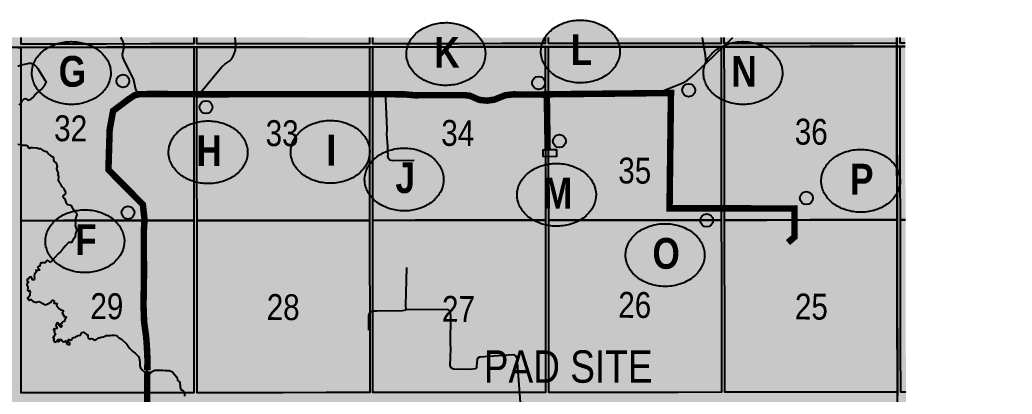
# Model space of a CAD drawing. Extents: x 570482 to 581403, y 6264409 to 6273171.
# Drawn here: x 570864.8 to 571171.5, y 6270994.4 to 6271110 of the extents above; entities that cross this region are included whole.
import ezdxf
from ezdxf.enums import TextEntityAlignment as Align

# ---------------------------------------------------------------- set-up
doc = ezdxf.new("R2010")
doc.units = 0
doc.header["$LTSCALE"] = 5
doc.linetypes.add('DASHED2', pattern=[9.525, 6.35, -3.175])
for name, color, linetype in [('31', 20, 'Continuous'), ('CG-NOTES', 7, 'Continuous'), ('L-MON', 1, 'Continuous'), ('P-PROPOSED', 10, 'Continuous'), ('P-TEMP_WORKSPACE', 46, 'Continuous'), ('RoadSeg', 57, 'DASHED2'), ('T-WATER', 160, 'Continuous'), ('Townships', 57, 'Continuous')]:
    doc.layers.add(name, color=color, linetype=linetype)
doc.layers.add('ROUTE-MAP-BACKGROUND-H', color=7, linetype='Continuous', true_color=0xf0ebff)
doc.layers.add('Sections', color=7, linetype='Continuous', true_color=0x13f661)
doc.styles.add('120', font='ARIALN.TTF', dxfattribs={"height": 13})
doc.styles.add('80', font='ARIALN.TTF', dxfattribs={"height": 10})
doc.styles.add('BOLD', font='ARIALNB.TTF')

# ---------------------------------------------------------------- blocks, each defined once
blk = doc.blocks.new('Route_Letters')
h = blk.add_hatch(color=255)
h.dxf.hatch_style = 1
edge = h.paths.add_edge_path()
edge.add_ellipse((-0.12, 0.46), major_axis=(-11.97, 0), ratio=0.789318, start_angle=0, end_angle=360)
at = {"color": 5}
blk.add_open_spline([(-12.34, 0.46), (-12.34, -0.25), (-12.24, -0.97), (-11.72, -2.79), (-11.14, -3.88), (-9.56, -5.81), (-8.54, -6.66), (-6.22, -8.02), (-4.9, -8.54), (-2.12, -9.17), (-0.66, -9.3), (2.22, -9.13), (3.64, -8.84), (6.27, -7.89), (7.48, -7.22), (9.54, -5.6), (10.38, -4.64), (11.6, -2.54), (11.97, -1.4), (12.18, 0.91), (12.02, 2.08), (11.2, 4.3), (10.54, 5.35), (8.8, 7.2), (7.72, 7.99), (5.29, 9.24), (3.93, 9.68), (1.11, 10.18), (-0.35, 10.23), (-3.22, 9.91), (-4.61, 9.55), (-7.16, 8.47), (-8.32, 7.75), (-10.24, 6.02), (-11, 5.02), (-12.05, 2.86), (-12.32, 1.7), (-12.34, 0.52), (-12.34, 0.49), (-12.34, 0.46)], degree=3, knots=[0, 0, 0, 0, 0.219529, 0.219529, 0.575727, 0.575727, 0.931924, 0.931924, 1.288121, 1.288121, 1.644318, 1.644318, 2.000515, 2.000515, 2.356712, 2.356712, 2.712909, 2.712909, 3.069107, 3.069107, 3.425304, 3.425304, 3.781501, 3.781501, 4.137698, 4.137698, 4.493895, 4.493895, 4.850092, 4.850092, 5.20629, 5.20629, 5.562487, 5.562487, 5.918684, 5.918684, 6.274881, 6.274881, 6.283185, 6.283185, 6.283185, 6.283185], dxfattribs=at)
at = {"color": 14, "style": 'BOLD'}
blk.add_attdef('A', text='', height=9.5, dxfattribs=at).set_placement((0.22, 0.98), align=Align.MIDDLE)
blk = doc.blocks.new('AA')
at = {"const_width": 4}
blk.add_lwpolyline([(-1, 0, 1), (1, 0, 1)], format="xyb", close=True, dxfattribs=at)
blk.add_circle((0, 0), 2)
blk = doc.blocks.new('WPFA')
blk.add_hatch(color=255).paths.add_polyline_path([(1.051, 1.051), (-1.051, 1.051), (-1.051, -1.051), (1.051, -1.051)])
blk = doc.blocks.new('WPFAA')
blk.add_blockref('WPFA', (0, 0))
blk = doc.blocks.new('WPFB')
at = {"color": 1}
blk.add_solid([(-0.851, 0.851), (0.851, 0.851), (-0.851, -0.851), (0.851, -0.851)], dxfattribs=at)
blk = doc.blocks.new('WPFBB')
blk.add_blockref('WPFB', (0, 0))
blk = doc.blocks.new('WPFCC')
for name in ['WPFAA', 'WPFBB']:
    blk.add_blockref(name, (0, 0))
blk = doc.blocks.new('fdhub')
blk.add_blockref('WPFCC', (0, 0))
blk = doc.blocks.new('*U100')
h = blk.add_hatch(color=255)
edge = h.paths.add_edge_path()
edge.add_line((-31.5, -20), (31.5, -20))
edge.add_arc((31.5, -14), 6, 270, 360)
edge.add_line((37.5, -14), (37.5, 12.5))
edge.add_arc((31.5, 12.5), 6, 0, 90)
edge.add_line((31.5, 18.5), (-31.5, 18.5))
edge.add_arc((-31.5, 12.5), 6, 90, 180)
edge.add_line((-37.5, 12.5), (-37.5, -14))
edge.add_arc((-31.5, -14), 6, 180, 270)
at = {"color": 14, "flags": 128}
blk.add_lwpolyline([(-31.5, -20, 3, 3, 0), (31.5, -20, 3, 3, 0.414214), (37.5, -14, 3, 3, 0), (37.5, 12.5, 3, 0, 0.414214), (31.5, 18.5, 0, 0, 0), (-31.5, 18.5, 0, 0, 0.414214), (-37.5, 12.5, 0, 0, 0), (-37.5, -14, 0, 3, 0.414214)], format="xyseb", close=True, dxfattribs=at)
at = {"color": 14, "style": '80'}
blk.add_attdef('ENTER_TEXT_001', (-26.85, -4.92), '', height=10, dxfattribs=at)

msp = doc.modelspace()

# ---------------------------------------------------------------- hatches: boundary and pattern name
at = {"layer": 'ROUTE-MAP-BACKGROUND-H'}
h = msp.add_hatch(color=256, dxfattribs=at)
h.dxf.hatch_style = 1
h.paths.add_polyline_path([(571171.112, 6270453.937), (571171.532, 6270781.165), (571139.113, 6270781.063), (571139.013, 6270832.812), (571138.478, 6271104.55), (570482.402, 6271104.607), (570481.546, 6270777.122), (570519.672, 6270776.969), (570518.91, 6270453.936), (570899.088, 6270453.629), (571061.346, 6270453.809)])

# ---------------------------------------------------------------- linework, layer by layer
at = {"flags": 128}
for points in [[(570984.376, 6271085.407, 0, 2.997, 0), (570997.701, 6271099.147, 0, 0, 0)], [(570975.5, 6271086.209, 0, 2.997, 0), (570967.427, 6271076.106, 0, 0, 0)], [(570978.068, 6271086.165, 0, 2.997, 0), (570980.907, 6271070.012, 0, 0, 0)]]:
    msp.add_lwpolyline(points, format="xyseb", dxfattribs=at)
at = {"layer": '31', "color": 7, "linetype": 'Continuous'}
msp.add_line((571135.937, 6271075.009), (571135.885, 6271101.772), dxfattribs=at)
at = {"layer": 'CG-NOTES', "color": 14, "flags": 128}
msp.add_lwpolyline([(571090.376, 6271030.317, 0, 4.996, 0), (571068.282, 6271009.871, 0, 0, 0)], format="xyseb", dxfattribs=at)
at = {"layer": 'P-PROPOSED', "color": 90, "const_width": 1.998, "flags": 128}
for points in [[(570904.238, 6271001.834), (570904.289, 6271005.061), (570904.118, 6271008.857), (570903.901, 6271011.955), (570903.246, 6271016.724), (570903.064, 6271021.952), (570903.209, 6271031), (570903.164, 6271044.778), (570903.388, 6271048.301), (570902.855, 6271053.002), (570892.223, 6271063.704), (570892.599, 6271076.105), (570893.652, 6271081.892), (570898.572, 6271085.585), (570900.266, 6271086.713), (570901.788, 6271087.065)], [(570920.25, 6271087.03), (570905.609, 6271087.132), (570901.515, 6271087.032)], [(570920.25, 6271087.03), (570977.653, 6271087.072), (570983.809, 6271087.006), (570986.865, 6271086.724), (571002.207, 6271086.777), (571003.901, 6271086.583), (571006.842, 6271085.305), (571009.268, 6271085.066), (571011.435, 6271085.364), (571014.918, 6271086.739), (571017.319, 6271087), (571027.74, 6271086.923), (571027.74, 6271086.923)], [(571027.961, 6271070.114), (571027.706, 6271087.017), (571066.083, 6271087.427), (571065.643, 6271051.822), (571104.268, 6271051.774), (571104.262, 6271042.956), (571102.219, 6271041.242)], [(570905.253, 6270930.473), (570904.966, 6270945.751), (570904.053, 6270975.848), (570904.232, 6271001.468)]]:
    msp.add_lwpolyline(points, dxfattribs=at)
at = {"layer": 'P-TEMP_WORKSPACE', "flags": 128}
msp.add_lwpolyline([(571026.47, 6271067.85), (571030.844, 6271067.898), (571030.793, 6271069.857), (571027.037, 6271069.895), (571027.037, 6271069.795), (571026.475, 6271069.799)], close=True, dxfattribs=at)
at = {"layer": 'RoadSeg'}
for p, q in [((571076.94, 6271096.656), (571085.254, 6271104.555)), ((571062.052, 6271087.545), (571062.52, 6271087.704)), ((570904.232, 6271001.468), (570904.238, 6271001.834))]:
    msp.add_line(p, q, dxfattribs=at)
for points in [[(570901.515, 6271087.032), (570900.674, 6271088.543), (570899.994, 6271091.815), (570897.283, 6271097.016), (570896.707, 6271098.456), (570896.59, 6271099.457), (570896.986, 6271101.314), (570897, 6271102.212), (570896.816, 6271103.18), (570896.397, 6271104.052), (570896.036, 6271104.571)], [(570920.25, 6271087.03), (570927.172, 6271095.371), (570928.22, 6271096.352), (570929.7, 6271097.36), (570930.343, 6271098.015), (570931.027, 6271099.202), (570931.451, 6271100.693), (570931.575, 6271102.188), (570931.348, 6271104.568)], [(571076.94, 6271096.656), (571076.747, 6271099.122), (571075.956, 6271103.726), (571075.841, 6271104.556)], [(571062.52, 6271087.704), (571069.788, 6271090.615), (571071.198, 6271091.391), (571072.479, 6271092.402), (571076.94, 6271096.656)], [(570920.25, 6271087.03), (570977.653, 6271087.072), (570983.809, 6271087.006), (570986.865, 6271086.724), (571002.207, 6271086.777), (571003.901, 6271086.583), (571006.842, 6271085.305), (571009.268, 6271085.066), (571011.435, 6271085.364), (571014.918, 6271086.739), (571017.319, 6271087), (571056.685, 6271086.999), (571027.74, 6271086.923), (571062.052, 6271087.545)], [(570986.709, 6271066.628), (570980.084, 6271066.501), (570979.189, 6271066.682), (570978.699, 6271067.289), (570978.582, 6271068.256), (570978.752, 6271068.519), (570978.561, 6271068.988), (570978.559, 6271070.985), (570978.252, 6271074.65), (570978.345, 6271076.279), (570977.996, 6271085.635), (570977.916, 6271086.835), (570977.653, 6271087.072)], [(570984.236, 6271020.446), (570984.158, 6271021.812), (570984.446, 6271033.554)], [(570972.687, 6271014.177), (570972.726, 6271018.668), (570973.006, 6271019.496), (570973.412, 6271019.922), (570973.981, 6271020.112), (570975.147, 6271020.193), (570983.135, 6271020.298), (570984.236, 6271020.446)], [(571019.772, 6270989.161), (571018.536, 6271005.42), (571018.282, 6271006.189), (571017.854, 6271006.462), (571017.256, 6271006.538), (571006.896, 6271005.873), (571006.358, 6271005.549), (571006.187, 6271005.252), (571006.016, 6271002.926), (571005.945, 6271002.594), (571005.539, 6271002.201), (571004.072, 6271002.025), (570998.883, 6271002.142), (570998.288, 6271002.418), (570997.868, 6271003.223), (570998.088, 6271008.577), (570997.977, 6271009.943), (570998.017, 6271018.661), (570997.806, 6271020.029), (570997.115, 6271020.539), (570984.236, 6271020.446)]]:
    msp.add_lwpolyline(points, dxfattribs=at)
at = {"layer": 'Sections', "color": 8}
for points in [[(570918.574, 6271104.569), (570918.575, 6271102.579), (570905.161, 6271102.568), (570891.747, 6271102.556), (570878.333, 6271102.544), (570865.254, 6271102.532), (570865.254, 6271104.574)], [(570972.898, 6271104.565), (570972.899, 6271102.628), (570959.485, 6271102.616), (570946.072, 6271102.604), (570932.658, 6271102.592), (570919.578, 6271102.58), (570919.578, 6271104.569)], [(571027.224, 6271104.56), (571027.227, 6271102.674), (571013.812, 6271102.662), (571000.397, 6271102.651), (570986.983, 6271102.64), (570973.903, 6271102.628), (570973.901, 6271104.565)], [(571081.552, 6271104.555), (571081.555, 6271102.72), (571068.14, 6271102.708), (571054.725, 6271102.697), (571041.31, 6271102.686), (571028.23, 6271102.675), (571028.228, 6271104.56)], [(571135.879, 6271104.551), (571135.883, 6271102.775), (571122.468, 6271102.762), (571109.053, 6271102.748), (571095.638, 6271102.734), (571082.558, 6271102.721), (571082.555, 6271104.555)], [(571138.481, 6271102.784), (571136.887, 6271102.779), (571136.883, 6271104.55)], [(571138.588, 6271048.254), (571136.994, 6271048.249), (571136.968, 6271061.631), (571136.941, 6271075.012), (571136.915, 6271088.394), (571136.889, 6271101.775), (571138.483, 6271101.78)], [(571138.693, 6270995.063), (571137.099, 6270995.058), (571137.074, 6271008.105), (571137.047, 6271021.486), (571137.021, 6271034.868), (571136.994, 6271048.249), (571138.588, 6271048.254)]]:
    msp.add_lwpolyline(points, dxfattribs=at)
for points in [[(570878.34, 6271048.011), (570865.256, 6271048), (570865.255, 6271061.382), (570865.255, 6271074.764), (570865.255, 6271088.146), (570865.254, 6271101.528), (570878.333, 6271101.54), (570891.747, 6271101.552), (570905.161, 6271101.564), (570918.575, 6271101.576), (570918.581, 6271088.193), (570918.586, 6271074.811), (570918.592, 6271061.429), (570918.597, 6271048.047), (570905.178, 6271048.035), (570891.759, 6271048.023)], [(570932.685, 6271048.06), (570919.601, 6271048.048), (570919.595, 6271061.43), (570919.59, 6271074.812), (570919.584, 6271088.194), (570919.579, 6271101.577), (570932.658, 6271101.588), (570946.072, 6271101.6), (570959.486, 6271101.612), (570972.9, 6271101.624), (570972.911, 6271088.242), (570972.921, 6271074.86), (570972.932, 6271061.478), (570972.943, 6271048.096), (570959.524, 6271048.084), (570946.104, 6271048.072)], [(570987.031, 6271048.108), (570973.946, 6271048.097), (570973.936, 6271061.479), (570973.925, 6271074.861), (570973.914, 6271088.243), (570973.904, 6271101.625), (570986.984, 6271101.636), (571000.398, 6271101.647), (571013.813, 6271101.659), (571027.228, 6271101.67), (571027.244, 6271088.288), (571027.26, 6271074.906), (571027.275, 6271061.524), (571027.291, 6271048.142), (571013.871, 6271048.131), (571000.451, 6271048.119)], [(571041.38, 6271048.154), (571028.295, 6271048.143), (571028.279, 6271061.525), (571028.263, 6271074.907), (571028.247, 6271088.289), (571028.231, 6271101.671), (571041.312, 6271101.682), (571054.726, 6271101.693), (571068.141, 6271101.705), (571081.556, 6271101.716), (571081.577, 6271088.334), (571081.598, 6271074.952), (571081.619, 6271061.57), (571081.641, 6271048.189), (571068.221, 6271048.177), (571054.801, 6271048.166)], [(571095.73, 6271048.203), (571082.644, 6271048.19), (571082.623, 6271061.571), (571082.602, 6271074.953), (571082.581, 6271088.335), (571082.56, 6271101.717), (571095.64, 6271101.731), (571109.055, 6271101.744), (571122.47, 6271101.758), (571135.885, 6271101.772), (571135.911, 6271088.39), (571135.937, 6271075.009), (571135.964, 6271061.627), (571135.99, 6271048.246), (571122.57, 6271048.232), (571109.15, 6271048.217)], [(570878.348, 6270994.821), (570865.258, 6270994.809), (570865.258, 6271007.856), (570865.257, 6271021.237), (570865.256, 6271034.618), (570865.256, 6271048), (570878.34, 6271048.011), (570891.759, 6271048.023), (570905.178, 6271048.035), (570918.597, 6271048.047), (570918.603, 6271034.666), (570918.609, 6271021.284), (570918.615, 6271007.903), (570918.62, 6270994.856), (570905.196, 6270994.844), (570891.772, 6270994.832)], [(570932.713, 6270994.868), (570919.624, 6270994.857), (570919.618, 6271007.904), (570919.612, 6271021.285), (570919.607, 6271034.667), (570919.601, 6271048.048), (570932.685, 6271048.06), (570946.104, 6271048.072), (570959.524, 6271048.084), (570972.943, 6271048.096), (570972.954, 6271034.714), (570972.965, 6271021.333), (570972.975, 6271007.951), (570972.986, 6270994.904), (570959.562, 6270994.892), (570946.138, 6270994.88)], [(570987.08, 6270994.916), (570973.99, 6270994.905), (570973.979, 6271007.952), (570973.968, 6271021.333), (570973.957, 6271034.715), (570973.946, 6271048.097), (570987.031, 6271048.108), (571000.451, 6271048.119), (571013.871, 6271048.131), (571027.291, 6271048.142), (571027.308, 6271034.761), (571027.324, 6271021.379), (571027.34, 6271007.997), (571027.355, 6270994.95), (571013.93, 6270994.939), (571000.505, 6270994.927)], [(571041.45, 6270994.962), (571028.359, 6270994.951), (571028.343, 6271007.998), (571028.327, 6271021.38), (571028.311, 6271034.761), (571028.295, 6271048.143), (571041.38, 6271048.154), (571054.801, 6271048.166), (571068.221, 6271048.177), (571081.641, 6271048.189), (571081.662, 6271034.807), (571081.683, 6271021.425), (571081.705, 6271008.043), (571081.725, 6270994.996), (571068.3, 6270994.985), (571054.875, 6270994.974)], [(571095.82, 6270995.012), (571082.729, 6270994.997), (571082.708, 6271008.044), (571082.687, 6271021.426), (571082.666, 6271034.808), (571082.644, 6271048.19), (571095.73, 6271048.203), (571109.15, 6271048.217), (571122.57, 6271048.232), (571135.99, 6271048.246), (571136.017, 6271034.864), (571136.043, 6271021.483), (571136.07, 6271008.102), (571136.096, 6270995.055), (571122.67, 6270995.04), (571109.245, 6270995.026)]]:
    msp.add_lwpolyline(points, close=True, dxfattribs=at)
at = {"layer": 'T-WATER', "linetype": 'Continuous'}
for points in [[(570864.257, 6271095.734), (570865.261, 6271096.085), (570865.506, 6271096.171), (570867.774, 6271096.6), (570868.373, 6271096.623), (570869.328, 6271096.109), (570870.115, 6271095.432), (570870.441, 6271094.994), (570870.505, 6271094.827), (570872.932, 6271090.765), (570872.965, 6271090.698), (570872.66, 6271090.337), (570872.585, 6271089.84), (570871.973, 6271089.018), (570871.602, 6271088.692), (570870.087, 6271087.486), (570869.782, 6271087.125), (570869.679, 6271086.927), (570869.036, 6271086.206), (570867.924, 6271085.293), (570867.456, 6271085.134), (570867.062, 6271085.44), (570866.599, 6271085.58), (570866.065, 6271085.489), (570865.66, 6271085.13), (570865.388, 6271084.735), (570865.261, 6271084.451), (570865.181, 6271084.273), (570864.506, 6271083.619)], [(570864.257, 6271071.612), (570865.241, 6271071.538), (570865.261, 6271071.532), (570865.804, 6271071.363), (570866.801, 6271071.347), (570867.195, 6271071.075), (570867.421, 6271070.606), (570867.783, 6271070.4), (570868.251, 6271070.559), (570868.783, 6271070.584), (570870.045, 6271070.497), (570870.607, 6271070.288), (570871.138, 6271070.247), (570872.027, 6271069.7), (570872.952, 6271069.32), (570873.38, 6271069.047), (570873.672, 6271068.643), (570873.999, 6271068.306), (570874.394, 6271068.033), (570874.856, 6271067.86), (570875.217, 6271067.521), (570875.239, 6271066.856), (570875.397, 6271066.355), (570876.085, 6271065.712), (570876.277, 6271065.244), (570876.335, 6271064.711), (570876.125, 6271064.082), (570876.25, 6271063.565), (570876.542, 6271063.111), (570876.734, 6271062.643), (570876.593, 6271062.18), (570876.784, 6271061.678), (570876.732, 6271060.515), (570876.923, 6271059.98)], [(570876.923, 6271059.98), (570877.25, 6271059.642), (570877.51, 6271059.239), (570877.601, 6271058.739), (570878.355, 6271058.029), (570878.581, 6271057.626), (570878.998, 6271056.689), (570878.857, 6271056.225), (570878.453, 6271055.899), (570878.148, 6271055.505), (570878.307, 6271055.071), (570878.735, 6271054.831), (570878.894, 6271054.363), (570879.017, 6271053.729), (570879.569, 6271052.956), (570880.63, 6271052.773), (570880.922, 6271052.303), (570881.114, 6271051.834), (570881.632, 6271050.995), (570882.32, 6271050.352), (570882.412, 6271049.852), (570882.237, 6271049.323), (570882.162, 6271048.792), (570881.921, 6271048.297), (570881.917, 6271048.015), (570881.913, 6271047.765), (570882.003, 6271047.165), (570881.925, 6271046.502), (570882.435, 6271045.097), (570882.227, 6271044.602), (570882.086, 6271044.106), (570881.968, 6271042.944), (570881.29, 6271042.157), (570880.844, 6271041.267), (570879.88, 6271041.282), (570878.998, 6271040.199), (570878.322, 6271039.512), (570877.744, 6271038.723), (570877.406, 6271038.396), (570876.666, 6271037.81), (570875.717, 6271036.694), (570875.379, 6271036.367), (570875.14, 6271035.972), (570874.53, 6271035.251), (570874.096, 6271035.158), (570873.77, 6271035.529), (570873.273, 6271035.67), (570872.631, 6271034.982), (570871.966, 6271034.993), (570871.334, 6271035.003), (570871.095, 6271034.575), (570871.052, 6271033.977), (570870.518, 6271033.852), (570870.379, 6271033.489), (570870.706, 6271033.151), (570870.898, 6271032.683), (570870.365, 6271032.592), (570869.801, 6271032.667), (570869.767, 6271032.634), (570869.993, 6271032.199), (570869.35, 6271031.511), (570869.307, 6271030.88), (570869.363, 6271030.247), (570869.221, 6271029.718), (570868.757, 6271029.758), (570868.599, 6271030.293), (570868.272, 6271030.664), (570867.837, 6271030.471), (570867.531, 6271030.044), (570867.063, 6271029.852), (570867.087, 6271029.286), (570867.481, 6271029.014), (570867.143, 6271028.654), (570867.035, 6271028.157), (570867.295, 6271027.754), (570867.285, 6271027.122), (570867.209, 6271026.558), (570867.503, 6271026.221), (570867.905, 6271026.447), (570868.064, 6271026.013), (570867.922, 6271025.45), (570867.88, 6271024.852), (570867.575, 6271024.491), (570867.204, 6271024.165), (570867.429, 6271023.696), (570867.789, 6271023.358), (570868.192, 6271023.617), (570868.981, 6271023.072), (570869.94, 6271022.725), (570870.343, 6271022.984), (570870.843, 6271023.076)], [(570870.843, 6271023.076), (570871.238, 6271022.803), (570872.128, 6271022.357), (570872.523, 6271022.085), (570873.054, 6271022.043), (570873.491, 6271022.335), (570874.396, 6271022.786), (570874.635, 6271023.181), (570875.005, 6271023.474), (570875.072, 6271023.473), (570875.432, 6271023.168), (570875.458, 6271022.669), (570875.355, 6271022.505), (570876.384, 6271022.388), (570876.178, 6271021.993), (570876.272, 6271021.626), (570876.598, 6271021.255), (570876.603, 6271021.247), (570876.858, 6271020.852), (570877.286, 6271020.612), (570878.211, 6271020.231), (570878.272, 6271019.898), (570877.901, 6271019.572), (570878.611, 6271018.264), (570879.143, 6271018.255), (570879.069, 6271017.758), (570878.697, 6271017.398), (570878.556, 6271016.901), (570878.088, 6271016.743), (570877.849, 6271016.314), (570877.445, 6271016.022), (570877.473, 6271015.689), (570877.902, 6271015.482), (570877.597, 6271015.155), (570877.169, 6271015.394), (570876.909, 6271015.764), (570876.884, 6271016.297), (570876.819, 6271016.397), (570876.387, 6271016.404), (570876.114, 6271015.976), (570875.941, 6271015.514), (570876.268, 6271015.176), (570876.26, 6271014.711), (570875.66, 6271014.621), (570875.258, 6271014.428), (570875.652, 6271014.122), (570875.447, 6271013.76), (570875.575, 6271013.425), (570875.868, 6271013.055), (570875.356, 6271012.265), (570875.086, 6271011.97), (570875.413, 6271011.633), (570875.272, 6271011.169), (570875.497, 6271010.7), (570875.926, 6271010.494), (570876.363, 6271010.753), (570876.437, 6271011.251), (570876.77, 6271011.278), (570876.759, 6271010.614), (570877.061, 6271010.775), (570877.136, 6271011.273), (570877.635, 6271011.298), (570878.255, 6271010.59), (570878.756, 6271010.715), (570878.991, 6271010.877), (570879.375, 6271009.94), (570879.837, 6271009.733), (570880.303, 6271009.792), (570880.245, 6271010.292), (570879.884, 6271010.597), (570879.691, 6271010.999), (570880.061, 6271011.292), (570880.49, 6271011.086), (570880.859, 6271011.246), (570880.966, 6271011.743), (570881.435, 6271011.935), (570882.002, 6271012.026), (570882.439, 6271012.384), (570882.908, 6271012.576), (570883.541, 6271012.633), (570883.747, 6271013.061), (570884.052, 6271013.422), (570884.553, 6271013.547), (570885.341, 6271012.936), (570885.837, 6271012.795), (570885.829, 6271012.297), (570885.986, 6271011.729), (570886.38, 6271011.423), (570886.849, 6271011.615), (570887.346, 6271011.541), (570887.773, 6271011.235)], [(570887.773, 6271011.235), (570888.237, 6271011.094), (570888.608, 6271011.421), (570888.978, 6271011.714), (570889.948, 6271012.064), (570890.679, 6271012.086), (570891.083, 6271012.345), (570891.551, 6271012.504), (570891.773, 6271012.507), (570892.748, 6271012.518), (570893.381, 6271012.641), (570893.946, 6271012.632), (570894.576, 6271012.522), (570895.037, 6271012.215), (570895.33, 6271011.878), (570896.221, 6271011.432), (570897.924, 6271009.842), (570898.769, 6271008.665), (570899.784, 6271007.651), (570900.505, 6271007.041), (570901.553, 6271006.06), (570901.745, 6271005.592), (570901.893, 6271004.459), (570901.906, 6271003.195), (570902.096, 6271002.594), (570902.715, 6271001.819), (570903.076, 6271001.514), (570903.673, 6271001.471), (570904.101, 6271001.199), (570904.394, 6271000.795), (570904.891, 6271000.721), (570905.328, 6271000.98), (570906.102, 6271001.599), (570906.571, 6271001.791), (570907.104, 6271001.849), (570909.065, 6271001.85), (570909.728, 6271001.74), (570910.958, 6271001.72), (570911.52, 6271001.512), (570911.982, 6271001.272), (570912.309, 6271000.934), (570913.221, 6270999.789), (570913.48, 6270999.353), (570913.57, 6270998.753), (570913.864, 6270998.416), (570914.292, 6270998.176), (570914.399, 6270996.545), (570914.554, 6270995.878), (570915.05, 6270995.67), (570915.443, 6270995.332), (570915.702, 6270994.895), (570915.702, 6270994.853), (570915.713, 6270993.85)]]:
    msp.add_lwpolyline(points, dxfattribs=at)
at = {"layer": 'Townships'}
for points in [[(571135.879, 6271104.551), (571135.883, 6271102.775), (571135.885, 6271101.772), (571109.055, 6271101.744), (571082.56, 6271101.717), (571081.556, 6271101.716), (571054.726, 6271101.693), (571028.231, 6271101.671), (571027.228, 6271101.67), (571000.398, 6271101.647), (570973.904, 6271101.625), (570972.9, 6271101.624), (570946.072, 6271101.6), (570919.579, 6271101.577), (570918.575, 6271101.576), (570891.747, 6271101.552), (570865.254, 6271101.528), (570864.251, 6271101.528), (570837.423, 6271101.504), (570810.93, 6271101.48), (570809.927, 6271101.479), (570809.927, 6271102.483), (570809.928, 6271104.579)], [(571138.483, 6271101.78), (571136.889, 6271101.775), (571135.885, 6271101.772), (571135.883, 6271102.775), (571135.879, 6271104.551)], [(570864.251, 6271101.528), (570865.254, 6271101.528), (570891.747, 6271101.552), (570918.575, 6271101.576), (570919.579, 6271101.577), (570946.072, 6271101.6), (570972.9, 6271101.624), (570973.904, 6271101.625), (571000.398, 6271101.647), (571027.228, 6271101.67), (571028.231, 6271101.671), (571054.726, 6271101.693), (571081.556, 6271101.716), (571082.56, 6271101.717), (571109.055, 6271101.744), (571135.885, 6271101.772), (571135.937, 6271075.009), (571135.99, 6271048.246), (571136.043, 6271021.483), (571136.096, 6270995.055), (571136.098, 6270994.051)], [(571171.529, 6270778.522), (571169.785, 6270778.516), (571168.781, 6270778.512), (571142.132, 6270778.485), (571136.52, 6270778.48), (571136.518, 6270779.46), (571136.467, 6270806.044), (571136.414, 6270832.806), (571136.362, 6270859.569), (571136.31, 6270886.332), (571136.308, 6270887.335), (571136.256, 6270913.763), (571136.203, 6270940.526), (571136.15, 6270967.289), (571136.098, 6270994.051), (571136.096, 6270995.055), (571136.043, 6271021.483), (571135.99, 6271048.246), (571135.937, 6271075.009), (571135.885, 6271101.772), (571136.889, 6271101.775), (571138.483, 6271101.78)]]:
    msp.add_lwpolyline(points, dxfattribs=at)

# ---------------------------------------------------------------- block references
at = {"xscale": 0.9991538570965635, "yscale": 0.9991538570965635, "zscale": 0.9991538570965635}
for p, values in [((570996.644, 6271099.004), {'A': 'K'}), ((571038.212, 6271099.795), {'A': 'L'}), ((570880.867, 6271093.134), {'A': 'G'}), ((571088.449, 6271093.134), {'A': 'N'}), ((570923.137, 6271068.662), {'A': 'H'}), ((570960.895, 6271068.787), {'A': 'I'}), ((570983.737, 6271060.254), {'A': 'J'}), ((571124.832, 6271059.838), {'A': 'P'}), ((571030.844, 6271055.525), {'A': 'M'}), ((570885.068, 6271041.196), {'A': 'F'}), ((571064.378, 6271036.923), {'A': 'O'})]:
    msp.add_blockref('Route_Letters', p, dxfattribs=at).add_auto_attribs(values)
for p in [(570896.679, 6271091.123), (571025.177, 6271090.544), (571071.567, 6271088.283), (570922.384, 6271083.05), (571031.598, 6271072.577), (571107.95, 6271054.986), (570898.266, 6271050.474), (571077.132, 6271048.082)]:
    msp.add_blockref('AA', p, dxfattribs=at)
at = {"layer": 'CG-NOTES'}
ref = msp.add_blockref('*U100', (571034.448, 6270994.54), dxfattribs=dict(at, xscale=0.9993639498794611, yscale=0.9993639498794611, zscale=0.9993639498794611))
ref.add_attrib('ENTER_TEXT_001', 'PAD SITE', (571008.234, 6270997.957), dxfattribs={"layer": '0', "color": 14, "height": 9.9936, "style": '80'})
ref.add_attrib('ENTER_TEXT_002', 'LOCATION', (571005.255, 6270981.124), dxfattribs={"layer": '0', "color": 14, "height": 9.9936, "style": '80'})
at = {"layer": 'L-MON', "xscale": 4.996473788286976, "yscale": 4.996473788286976, "zscale": 4.996473788286976}
msp.add_blockref('fdhub', (571097.227, 6271036.491), dxfattribs=at)

# ---------------------------------------------------------------- texts
at = {"layer": 'RoadSeg', "style": '120'}
for s, p in [('32', (570875.422, 6271072.573)), ('33', (570940.779, 6271071.073)), ('34', (570995.056, 6271071.127)), ('36', (571104.319, 6271071.514)), ('35', (571049.761, 6271059.513)), ('29', (570886.609, 6271017.646)), ('26', (571049.763, 6271018.03)), ('25', (571104.356, 6271017.515)), ('28', (570941.105, 6271017.358)), ('27', (570995.267, 6271016.801))]:
    msp.add_text(s, height=7.9898, rotation=359.45036, dxfattribs=at).set_placement(p)

doc.saveas('drawing.dxf')
